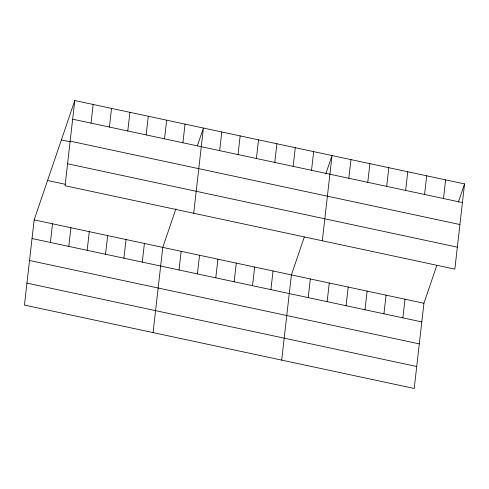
<?xml version="1.0" encoding="UTF-8"?>
<svg xmlns="http://www.w3.org/2000/svg" width="489" height="489" viewBox="0 0 489 489"><rect width="100%" height="100%" fill="white"/><g stroke="black" fill="none" stroke-linecap="round" stroke-linejoin="round"><path stroke-width="0.73" d="M74.786 100.532L65.074 185.741L454.843 269.127L464.55 183.913L74.786 100.532L34.157 219.873L24.45 305.087L414.214 388.468L423.926 303.259L436.854 265.282M50.41 242.465L52.531 223.803M68.784 246.395L70.905 227.733M91.033 123.118L93.161 104.463M87.158 250.325L89.285 231.664M109.408 127.048L111.535 108.393M105.532 254.256L107.659 235.6M127.782 130.979L129.909 112.323M123.906 258.186L126.034 239.531M146.156 134.915L148.283 116.254M142.281 262.116L144.408 243.461M164.53 138.845L166.657 120.184M153.075 332.599L162.782 247.391L175.948 208.711M182.904 142.776L185.031 124.114M179.029 269.977L181.156 251.322M193.699 213.259L203.406 128.051L197.422 145.63M197.403 273.907L199.53 255.252M219.659 150.636L221.78 131.981M215.777 277.838L217.905 259.182M238.033 154.567L240.154 135.911M234.152 281.768L236.279 263.113M256.407 158.497L258.528 139.842M252.532 285.704L254.653 267.043M274.781 162.427L276.908 143.772M270.906 289.635L273.027 270.973M293.156 166.358L295.283 147.702M281.695 360.118L291.401 274.91L304.329 236.933M311.53 170.288L313.657 151.633M308.211 297.612L310.338 278.956M322.318 240.777L332.031 155.563L325.802 173.852M327.141 301.664L329.268 283.009M348.834 178.271L350.961 159.616M346.071 305.717L348.199 287.055M367.765 182.324L369.892 163.662M365.002 309.763L367.129 291.108M386.701 186.37L388.822 167.715M383.938 313.816L386.059 295.154M405.632 190.423L407.753 171.767M402.869 317.862L404.996 299.207M424.562 194.469L426.689 175.814M443.492 198.522L445.62 179.866M458.327 202.201L464.55 183.913M72.659 119.188L462.423 202.574M70.153 141.15L459.923 224.537M61.376 139.915L70.196 141.804M67.58 163.778L457.343 247.165M47.567 180.49L65.202 184.267M34.157 219.873L423.926 303.259M32.036 238.528L421.799 321.915M29.529 260.496L419.299 343.877M26.95 283.125L416.72 366.505"/></g></svg>
